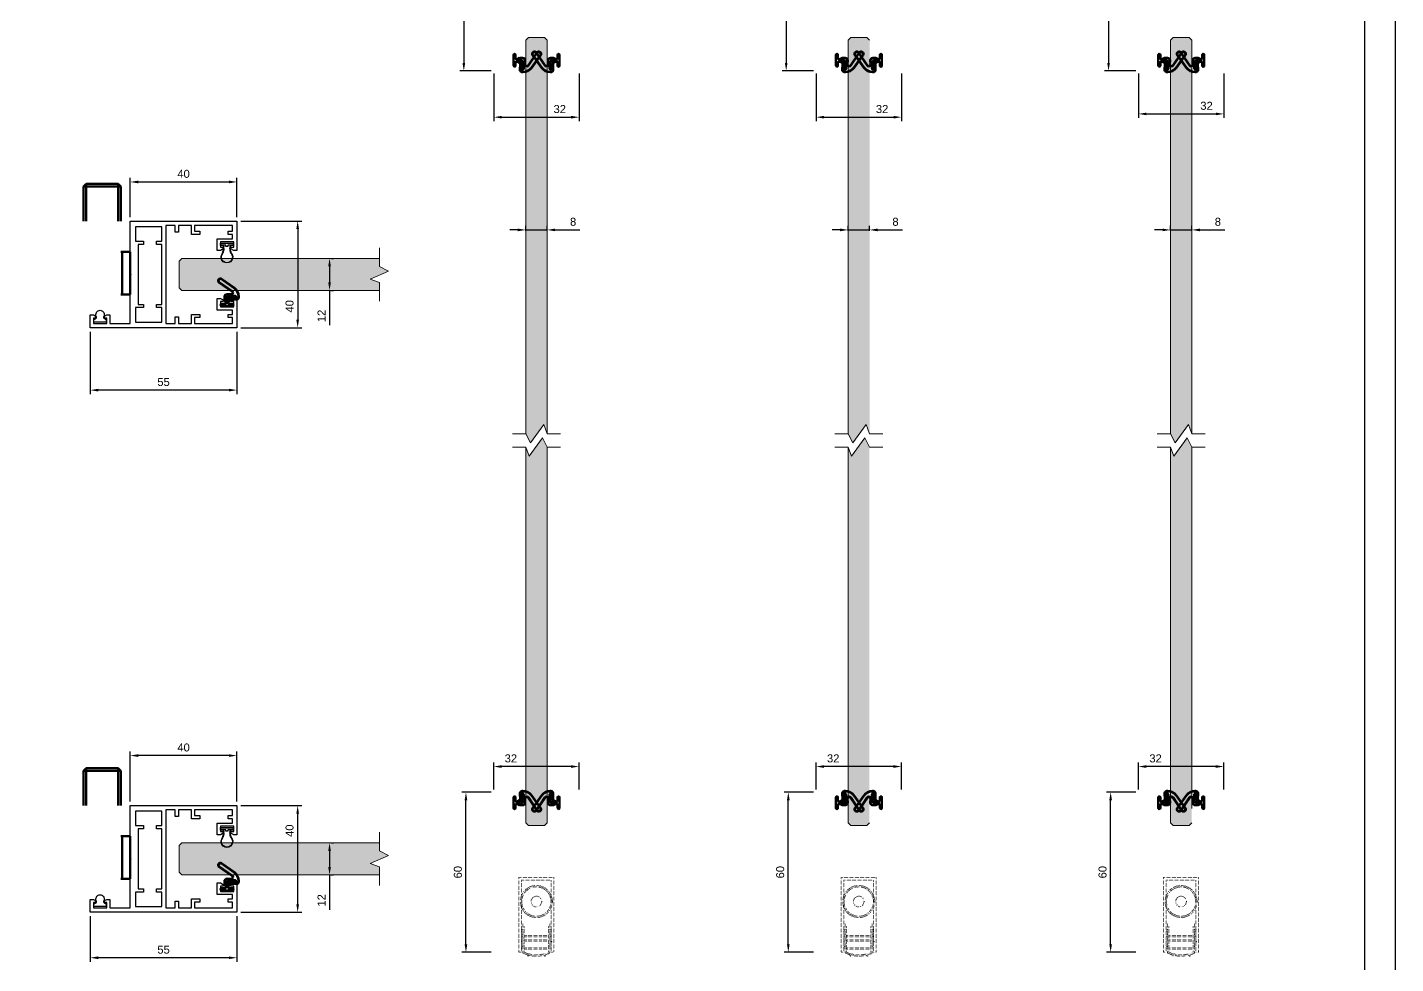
# Model space of a CAD drawing. Header units: millimetres. Extents: x 3290 to 5881, y 194 to 1035.
# Drawn here: x 5368 to 5881, y 400 to 751 of the extents above; entities that cross this region are included whole.
import ezdxf

# ---------------------------------------------------------------- set-up
doc = ezdxf.new("R2010")
doc.units = ezdxf.units.MM
doc.linetypes.add('ACAD_ISO07W100', pattern=[3, 0, -3])
for name, color, linetype in [('48800_-_L2315', 7, 'Continuous'), ('48800_-_L3000', 7, 'Continuous'), ('Blocchi', 7, 'Continuous'), ('COMP', 41, 'Continuous'), ('FEMMINA_MIR', 7, 'Continuous'), ('MASCHIO_MIR', 7, 'Continuous'), ('PARTENZA_VERTICA', 7, 'Continuous'), ('quote', 3, 'Continuous')]:
    doc.layers.add(name, color=color, linetype=linetype)
doc.layers.add('GLASS & JOINTS', color=250, linetype='Continuous', lineweight=13)
doc.layers.add('M GASKET', color=140, linetype='Continuous', lineweight=5)
doc.layers.add('GLASS HATCH', color=7, linetype='Continuous', true_color=0xb8ffed, transparency=0.5)
doc.styles.get("Standard").update_dxf_attribs({"font": 'arial.ttf'})
doc.dimstyles.new('ISO-25$0', dxfattribs={"dimtxt": 3, "dimasz": 3, "dimexe": 1.5, "dimexo": 1.5, "dimgap": 1.5, "dimtad": 1, "dimtxsty": 'Standard', "dimcen": 2.5, "dimadec": 0, "dimazin": 0, "dimtfac": 1, "dimtmove": 0, "dimatfit": 3, "dimfxl": 1, "dimarcsym": 0})

# ---------------------------------------------------------------- blocks, each defined once
blk = doc.blocks.new('cassaporta Glass')
at = {"color": 4}
for p, q in [((20, 15), (15.2, 15)), ((15.2, 15), (15.2, 13.8)), ((15.2, 13.8), (15.77, 12.75)), ((15.77, 12.75), (16.4, 12.75)), ((16.4, 12.75), (16.4, 13.8)), ((16.4, 13.8), (18.4, 13.8)), ((18.4, 13.8), (18.4, 8.8)), ((20, -40), (20, 15)), ((15.77, 9.85), (15.2, 8.8)), ((15.2, 8.8), (15.2, 7.6)), ((15.2, 7.6), (18.4, 7.6)), ((16.4, 9.85), (15.77, 9.85)), ((16.4, 8.8), (16.4, 9.85)), ((18.4, 8.8), (16.4, 8.8)), ((18.4, 7.6), (18.4, 0)), ((-0.4, 0), (-20, 0)), ((-20, 0), (-20, -40)), ((-17.9, -11.8), (-17.9, -2)), ((-17.9, -2), (-12.45, -2)), ((-12.45, -2), (-12.45, -5)), ((-12.45, -5), (-11.25, -5)), ((-11.25, -5), (-11.25, -3)), ((-11.25, -3), (11.25, -3)), ((0, -0.4), (-0.4, 0)), ((0.4, 0), (0, -0.4)), ((18.4, 0), (0.4, 0)), ((11.25, -3), (11.25, -5)), ((11.25, -5), (12.45, -5)), ((12.45, -5), (12.45, -2)), ((12.45, -2), (17.9, -2)), ((17.9, -2), (17.9, -11.8)), ((-11.25, -9.8), (-12.45, -9.8)), ((-12.45, -9.8), (-12.45, -11.8)), ((-11.25, -11.8), (-11.25, -9.8)), ((12.45, -9.8), (11.25, -9.8)), ((11.25, -9.8), (11.25, -11.8)), ((12.45, -11.8), (12.45, -9.8)), ((-18.4, -16.9), (-18.4, -13.4)), ((-18.4, -13.4), (18.4, -13.4)), ((-12.45, -11.8), (-17.9, -11.8)), ((11.25, -11.8), (-11.25, -11.8)), ((17.9, -11.8), (12.45, -11.8)), ((18.4, -13.4), (18.4, -16.9)), ((-15.9, -16.9), (-18.4, -16.9)), ((-18.4, -22.95), (-18.4, -18.1)), ((-18.4, -18.1), (-15.9, -18.1)), ((-15.9, -18.1), (-15.9, -16.9)), ((18.4, -16.9), (15.9, -16.9)), ((15.9, -16.9), (15.9, -18.1)), ((15.9, -18.1), (18.4, -18.1)), ((18.4, -18.1), (18.4, -22.95)), ((-15, -22.95), (-18.4, -22.95)), ((-18.4, -38.4), (-18.4, -24.15)), ((-18.4, -24.15), (-16.2, -24.15)), ((-16.2, -24.15), (-16.2, -26.15)), ((-15, -26.15), (-15, -22.95)), ((18.4, -22.95), (15, -22.95)), ((15, -22.95), (15, -26.15)), ((16.2, -26.15), (16.2, -24.15)), ((16.2, -24.15), (18.4, -24.15)), ((18.4, -24.15), (18.4, -38.4)), ((-16.2, -26.15), (-15, -26.15)), ((15, -26.15), (16.2, -26.15)), ((-9, -32.6), (-13.4, -32.6)), ((-13.4, -32.6), (-13.4, -38.4)), ((-12.2, -38.8), (-12.2, -33.8)), ((-12.2, -33.8), (-10.2, -33.8)), ((-10.2, -33.8), (-10.2, -34.85)), ((-10.2, -34.85), (-9.58, -34.85)), ((-9.58, -34.85), (-9, -33.8)), ((-9, -33.8), (-9, -32.6)), ((13.4, -32.6), (9, -32.6)), ((9, -32.6), (9, -33.8)), ((9, -33.8), (9.57, -34.85)), ((9.57, -34.85), (10.2, -34.85)), ((10.2, -34.85), (10.2, -33.8)), ((10.2, -33.8), (12.2, -33.8)), ((12.2, -33.8), (12.2, -38.8)), ((13.4, -38.4), (13.4, -32.6)), ((-20, -40), (-9, -40)), ((-16.2, -38.4), (-18.4, -38.4)), ((-15, -36.7), (-16.2, -36.7)), ((-16.2, -36.7), (-16.2, -38.4)), ((-15, -38.4), (-15, -36.7)), ((-13.4, -38.4), (-15, -38.4)), ((-10.2, -38.8), (-12.2, -38.8)), ((-9.58, -37.75), (-10.2, -37.75)), ((-10.2, -37.75), (-10.2, -38.8)), ((-9, -38.8), (-9.58, -37.75)), ((-9, -40), (-9, -38.8)), ((9.57, -37.75), (9, -38.8)), ((9, -38.8), (9, -40)), ((9, -40), (20, -40)), ((10.2, -37.75), (9.57, -37.75)), ((10.2, -38.8), (10.2, -37.75)), ((12.2, -38.8), (10.2, -38.8)), ((15, -38.4), (13.4, -38.4)), ((16.2, -36.7), (15, -36.7)), ((15, -36.7), (15, -38.4)), ((16.2, -38.4), (16.2, -36.7)), ((18.4, -38.4), (16.2, -38.4))]:
    blk.add_line(p, q, dxfattribs=at)
blk = doc.blocks.new('cerniera bilico')
at = {"layer": 'FEMMINA_MIR', "color": 7, "linetype": 'Continuous', "lineweight": 50}
for p, q in [((-16.5, 33.5), (-17.5, 32.5)), ((-17.5, 32.5), (-17.5, 19.5)), ((-16.5, 32.5), (-17.5, 32.5)), ((-4.5, 33.5), (-16.5, 33.5)), ((-16.5, 33.5), (-16.5, 32.5)), ((-16.5, 32.5), (-4.5, 32.5)), ((-16.5, 19.5), (-16.5, 32.5)), ((-3.5, 32.5), (-4.5, 33.5)), ((-4.5, 32.5), (-4.5, 33.5)), ((-4.5, 32.5), (-4.5, 19.5)), ((-3.5, 32.5), (-4.5, 32.5)), ((-3.5, 19.5), (-3.5, 32.5))]:
    blk.add_line(p, q, dxfattribs=at)
at = {"layer": 'MASCHIO_MIR', "color": 7, "linetype": 'Continuous', "lineweight": 50}
for p, q in [((-3, 8), (-3.5, 8)), ((-3, -8), (-3, 8)), ((0, 8), (-3, 8)), ((0, 8), (0, -8)), ((-3.5, -8), (-3, -8)), ((0, -8), (-3, -8))]:
    blk.add_line(p, q, dxfattribs=at)
blk = doc.blocks.new('Cartiglio A3')
at = {"color": 6}
for points in [[(0, 726.876), (0, 0), (1034.376, 0), (1034.376, 726.876)], [(10, 716.876), (10, 10), (1024.376, 10), (1024.376, 716.876)]]:
    blk.add_lwpolyline(points, close=True, dxfattribs=at)
blk = doc.blocks.new('*D109')
at = {"layer": 'Defpoints', "color": 0, "transparency": 16777216}
for p in [(5446.6, 693.27), (5406.6, 678.6), (5446.6, 678.6)]:
    blk.add_point(p, dxfattribs=at)
at = {"layer": 'quote', "color": 0, "lineweight": -2, "transparency": 16777216}
for p, q in [((5406.6, 680.1), (5406.6, 694.77)), ((5409.6, 693.27), (5443.6, 693.27)), ((5446.6, 680.1), (5446.6, 694.77))]:
    blk.add_line(p, q, dxfattribs=at)
at = {"layer": 'quote', "color": 0, "transparency": 16777216}
for points in [[(5409.6, 693.77), (5409.6, 692.77), (5406.6, 693.27)], [(5443.6, 693.77), (5443.6, 692.77), (5446.6, 693.27)]]:
    blk.add_solid(points, dxfattribs=at)
at = {"layer": 'quote', "color": 0, "transparency": 16777216, "insert": (5426.6, 696.3), "char_height": 3, "attachment_point": 5}
blk.add_mtext('40', dxfattribs=at)
blk = doc.blocks.new('*D110')
at = {"layer": 'Defpoints', "color": 0, "transparency": 16777216}
for p in [(5391.6, 638.6), (5446.6, 638.6), (5391.6, 615.21)]:
    blk.add_point(p, dxfattribs=at)
at = {"layer": 'quote', "color": 0, "lineweight": -2, "transparency": 16777216}
for p, q in [((5391.6, 637.1), (5391.6, 613.71)), ((5446.6, 637.1), (5446.6, 613.71)), ((5443.6, 615.21), (5394.6, 615.21))]:
    blk.add_line(p, q, dxfattribs=at)
at = {"layer": 'quote', "color": 0, "transparency": 16777216}
for points in [[(5394.6, 615.71), (5394.6, 614.71), (5391.6, 615.21)], [(5443.6, 615.71), (5443.6, 614.71), (5446.6, 615.21)]]:
    blk.add_solid(points, dxfattribs=at)
at = {"layer": 'quote', "color": 0, "transparency": 16777216, "insert": (5419.1, 618.24), "char_height": 3, "attachment_point": 5}
blk.add_mtext('55', dxfattribs=at)
blk = doc.blocks.new('*D111')
at = {"layer": 'Defpoints', "color": 0, "transparency": 16777216}
for p in [(5446.6, 678.6), (5446.6, 638.6), (5469.36, 638.6)]:
    blk.add_point(p, dxfattribs=at)
at = {"layer": 'quote', "color": 0, "lineweight": -2, "transparency": 16777216}
for p, q in [((5448.1, 678.6), (5470.86, 678.6)), ((5469.36, 675.6), (5469.36, 641.6)), ((5448.1, 638.6), (5470.86, 638.6))]:
    blk.add_line(p, q, dxfattribs=at)
at = {"layer": 'quote', "color": 0, "transparency": 16777216}
for points in [[(5468.86, 675.6), (5469.86, 675.6), (5469.36, 678.6)], [(5468.86, 641.6), (5469.86, 641.6), (5469.36, 638.6)]]:
    blk.add_solid(points, dxfattribs=at)
at = {"layer": 'quote', "color": 0, "transparency": 16777216, "insert": (5466.33, 646.65), "char_height": 3, "attachment_point": 5, "rotation": 90}
blk.add_mtext('40', dxfattribs=at)
blk = doc.blocks.new('*D115')
at = {"layer": 'Defpoints', "color": 0, "transparency": 16777216}
for p in [(5446.6, 459.44), (5469.36, 459.44), (5446.6, 419.44)]:
    blk.add_point(p, dxfattribs=at)
at = {"layer": 'quote', "color": 0, "lineweight": -2, "transparency": 16777216}
for p, q in [((5448.1, 459.44), (5470.86, 459.44)), ((5469.36, 422.44), (5469.36, 456.44)), ((5448.1, 419.44), (5470.86, 419.44))]:
    blk.add_line(p, q, dxfattribs=at)
at = {"layer": 'quote', "color": 0, "transparency": 16777216}
for points in [[(5468.86, 456.44), (5469.86, 456.44), (5469.36, 459.44)], [(5468.86, 422.44), (5469.86, 422.44), (5469.36, 419.44)]]:
    blk.add_solid(points, dxfattribs=at)
at = {"layer": 'quote', "color": 0, "transparency": 16777216, "insert": (5466.33, 450.01), "char_height": 3, "attachment_point": 5, "rotation": 90}
blk.add_mtext('40', dxfattribs=at)
blk = doc.blocks.new('*D116')
at = {"layer": 'Defpoints', "color": 0, "transparency": 16777216}
for p in [(5406.6, 478.17), (5406.6, 459.44), (5446.6, 459.44)]:
    blk.add_point(p, dxfattribs=at)
at = {"layer": 'quote', "color": 0, "lineweight": -2, "transparency": 16777216}
for p, q in [((5406.6, 460.94), (5406.6, 479.67)), ((5443.6, 478.17), (5409.6, 478.17)), ((5446.6, 460.94), (5446.6, 479.67))]:
    blk.add_line(p, q, dxfattribs=at)
at = {"layer": 'quote', "color": 0, "transparency": 16777216}
for points in [[(5409.6, 478.67), (5409.6, 477.67), (5406.6, 478.17)], [(5443.6, 478.67), (5443.6, 477.67), (5446.6, 478.17)]]:
    blk.add_solid(points, dxfattribs=at)
at = {"layer": 'quote', "color": 0, "transparency": 16777216, "insert": (5426.6, 481.2), "char_height": 3, "attachment_point": 5}
blk.add_mtext('40', dxfattribs=at)
blk = doc.blocks.new('*D117')
at = {"layer": 'Defpoints', "color": 0, "transparency": 16777216}
for p in [(5391.6, 419.44), (5446.6, 419.44), (5391.6, 402.36)]:
    blk.add_point(p, dxfattribs=at)
at = {"layer": 'quote', "color": 0, "lineweight": -2, "transparency": 16777216}
for p, q in [((5391.6, 417.94), (5391.6, 400.86)), ((5446.6, 417.94), (5446.6, 400.86)), ((5443.6, 402.36), (5394.6, 402.36))]:
    blk.add_line(p, q, dxfattribs=at)
at = {"layer": 'quote', "color": 0, "transparency": 16777216}
for points in [[(5394.6, 402.86), (5394.6, 401.86), (5391.6, 402.36)], [(5443.6, 402.86), (5443.6, 401.86), (5446.6, 402.36)]]:
    blk.add_solid(points, dxfattribs=at)
at = {"layer": 'quote', "color": 0, "transparency": 16777216, "insert": (5419.1, 405.38), "char_height": 3, "attachment_point": 5}
blk.add_mtext('55', dxfattribs=at)
blk = doc.blocks.new('*D118')
at = {"layer": 'Defpoints', "color": 0, "transparency": 16777216}
for p in [(5543.32, 794.89), (5531.63, 734.89), (5543.35, 734.89)]:
    blk.add_point(p, dxfattribs=at)
at = {"layer": 'quote', "color": 0, "lineweight": -2, "transparency": 16777216}
for p, q in [((5541.82, 794.89), (5530.13, 794.89)), ((5531.63, 791.89), (5531.63, 737.89)), ((5541.85, 734.89), (5530.13, 734.89))]:
    blk.add_line(p, q, dxfattribs=at)
at = {"layer": 'quote', "color": 0, "transparency": 16777216}
for points in [[(5531.13, 791.89), (5532.13, 791.89), (5531.63, 794.89)], [(5531.13, 737.89), (5532.13, 737.89), (5531.63, 734.89)]]:
    blk.add_solid(points, dxfattribs=at)
at = {"layer": 'quote', "color": 0, "transparency": 16777216, "insert": (5528.6, 764.89), "char_height": 3, "attachment_point": 5, "rotation": 90}
blk.add_mtext('60', dxfattribs=at)
blk = doc.blocks.new('*D119')
at = {"layer": 'Defpoints', "color": 0, "transparency": 16777216}
for p in [(5532.42, 464.44), (5543.32, 464.44), (5543.32, 404.44)]:
    blk.add_point(p, dxfattribs=at)
at = {"layer": 'quote', "color": 0, "lineweight": -2, "transparency": 16777216}
for p, q in [((5541.82, 464.44), (5530.92, 464.44)), ((5532.42, 407.44), (5532.42, 461.44)), ((5541.82, 404.44), (5530.92, 404.44))]:
    blk.add_line(p, q, dxfattribs=at)
at = {"layer": 'quote', "color": 0, "transparency": 16777216}
for points in [[(5531.92, 461.44), (5532.92, 461.44), (5532.42, 464.44)], [(5531.92, 407.44), (5532.92, 407.44), (5532.42, 404.44)]]:
    blk.add_solid(points, dxfattribs=at)
at = {"layer": 'quote', "color": 0, "transparency": 16777216, "insert": (5529.39, 434.44), "char_height": 3, "attachment_point": 5, "rotation": 90}
blk.add_mtext('60', dxfattribs=at)
blk = doc.blocks.new('*D120')
at = {"layer": 'Defpoints', "color": 0, "transparency": 16777216}
for p in [(5542.82, 474.06), (5542.82, 463.94), (5574.82, 463.94)]:
    blk.add_point(p, dxfattribs=at)
at = {"layer": 'quote', "color": 0, "lineweight": -2, "transparency": 16777216}
for p, q in [((5542.82, 465.44), (5542.82, 475.56)), ((5571.82, 474.06), (5545.82, 474.06)), ((5574.82, 465.44), (5574.82, 475.56))]:
    blk.add_line(p, q, dxfattribs=at)
at = {"layer": 'quote', "color": 0, "transparency": 16777216}
for points in [[(5545.82, 474.56), (5545.82, 473.56), (5542.82, 474.06)], [(5571.82, 474.56), (5571.82, 473.56), (5574.82, 474.06)]]:
    blk.add_solid(points, dxfattribs=at)
at = {"layer": 'quote', "color": 0, "transparency": 16777216, "insert": (5549.25, 477.1), "char_height": 3, "attachment_point": 5}
blk.add_mtext('32', dxfattribs=at)
blk = doc.blocks.new('*D121')
at = {"layer": 'Defpoints', "color": 0, "transparency": 16777216}
for p in [(5664.12, 794.89), (5652.43, 734.89), (5664.15, 734.89)]:
    blk.add_point(p, dxfattribs=at)
at = {"layer": 'quote', "color": 0, "lineweight": -2, "transparency": 16777216}
for p, q in [((5662.62, 794.89), (5650.93, 794.89)), ((5652.43, 791.89), (5652.43, 737.89)), ((5662.65, 734.89), (5650.93, 734.89))]:
    blk.add_line(p, q, dxfattribs=at)
at = {"layer": 'quote', "color": 0, "transparency": 16777216}
for points in [[(5651.93, 791.89), (5652.93, 791.89), (5652.43, 794.89)], [(5651.93, 737.89), (5652.93, 737.89), (5652.43, 734.89)]]:
    blk.add_solid(points, dxfattribs=at)
at = {"layer": 'quote', "color": 0, "transparency": 16777216, "insert": (5649.4, 764.89), "char_height": 3, "attachment_point": 5, "rotation": 90}
blk.add_mtext('60', dxfattribs=at)
blk = doc.blocks.new('*D122')
at = {"layer": 'Defpoints', "color": 0, "transparency": 16777216}
for p in [(5653.22, 464.44), (5664.12, 464.44), (5664.12, 404.44)]:
    blk.add_point(p, dxfattribs=at)
at = {"layer": 'quote', "color": 0, "lineweight": -2, "transparency": 16777216}
for p, q in [((5662.62, 464.44), (5651.72, 464.44)), ((5653.22, 407.44), (5653.22, 461.44)), ((5662.62, 404.44), (5651.72, 404.44))]:
    blk.add_line(p, q, dxfattribs=at)
at = {"layer": 'quote', "color": 0, "transparency": 16777216}
for points in [[(5652.72, 461.44), (5653.72, 461.44), (5653.22, 464.44)], [(5652.72, 407.44), (5653.72, 407.44), (5653.22, 404.44)]]:
    blk.add_solid(points, dxfattribs=at)
at = {"layer": 'quote', "color": 0, "transparency": 16777216, "insert": (5650.19, 434.44), "char_height": 3, "attachment_point": 5, "rotation": 90}
blk.add_mtext('60', dxfattribs=at)
blk = doc.blocks.new('*D123')
at = {"layer": 'Defpoints', "color": 0, "transparency": 16777216}
for p in [(5663.62, 474.06), (5663.62, 463.94), (5695.62, 463.94)]:
    blk.add_point(p, dxfattribs=at)
at = {"layer": 'quote', "color": 0, "lineweight": -2, "transparency": 16777216}
for p, q in [((5663.62, 465.44), (5663.62, 475.56)), ((5692.62, 474.06), (5666.62, 474.06)), ((5695.62, 465.44), (5695.62, 475.56))]:
    blk.add_line(p, q, dxfattribs=at)
at = {"layer": 'quote', "color": 0, "transparency": 16777216}
for points in [[(5666.62, 474.56), (5666.62, 473.56), (5663.62, 474.06)], [(5692.62, 474.56), (5692.62, 473.56), (5695.62, 474.06)]]:
    blk.add_solid(points, dxfattribs=at)
at = {"layer": 'quote', "color": 0, "transparency": 16777216, "insert": (5670.05, 477.1), "char_height": 3, "attachment_point": 5}
blk.add_mtext('32', dxfattribs=at)
blk = doc.blocks.new('*D124')
at = {"layer": 'Defpoints', "color": 0, "transparency": 16777216}
for p in [(5784.92, 794.89), (5773.23, 734.89), (5784.95, 734.89)]:
    blk.add_point(p, dxfattribs=at)
at = {"layer": 'quote', "color": 0, "lineweight": -2, "transparency": 16777216}
for p, q in [((5783.42, 794.89), (5771.73, 794.89)), ((5773.23, 791.89), (5773.23, 737.89)), ((5783.45, 734.89), (5771.73, 734.89))]:
    blk.add_line(p, q, dxfattribs=at)
at = {"layer": 'quote', "color": 0, "transparency": 16777216}
for points in [[(5772.73, 791.89), (5773.73, 791.89), (5773.23, 794.89)], [(5772.73, 737.89), (5773.73, 737.89), (5773.23, 734.89)]]:
    blk.add_solid(points, dxfattribs=at)
at = {"layer": 'quote', "color": 0, "transparency": 16777216, "insert": (5770.2, 764.89), "char_height": 3, "attachment_point": 5, "rotation": 90}
blk.add_mtext('60', dxfattribs=at)
blk = doc.blocks.new('*D125')
at = {"layer": 'Defpoints', "color": 0, "transparency": 16777216}
for p in [(5784.45, 735.39), (5816.45, 735.39), (5816.45, 718.79)]:
    blk.add_point(p, dxfattribs=at)
at = {"layer": 'quote', "color": 0, "lineweight": -2, "transparency": 16777216}
for p, q in [((5784.45, 733.89), (5784.45, 717.29)), ((5816.45, 733.89), (5816.45, 717.29)), ((5787.45, 718.79), (5813.45, 718.79))]:
    blk.add_line(p, q, dxfattribs=at)
at = {"layer": 'quote', "color": 0, "transparency": 16777216}
for points in [[(5787.45, 719.29), (5787.45, 718.29), (5784.45, 718.79)], [(5813.45, 719.29), (5813.45, 718.29), (5816.45, 718.79)]]:
    blk.add_solid(points, dxfattribs=at)
at = {"layer": 'quote', "color": 0, "transparency": 16777216, "insert": (5809.96, 721.82), "char_height": 3, "attachment_point": 5}
blk.add_mtext('32', dxfattribs=at)
blk = doc.blocks.new('*D126')
at = {"layer": 'Defpoints', "color": 0, "transparency": 16777216}
for p in [(5774.02, 464.44), (5784.92, 464.44), (5784.92, 404.44)]:
    blk.add_point(p, dxfattribs=at)
at = {"layer": 'quote', "color": 0, "lineweight": -2, "transparency": 16777216}
for p, q in [((5783.42, 464.44), (5772.52, 464.44)), ((5774.02, 407.44), (5774.02, 461.44)), ((5783.42, 404.44), (5772.52, 404.44))]:
    blk.add_line(p, q, dxfattribs=at)
at = {"layer": 'quote', "color": 0, "transparency": 16777216}
for points in [[(5773.52, 461.44), (5774.52, 461.44), (5774.02, 464.44)], [(5773.52, 407.44), (5774.52, 407.44), (5774.02, 404.44)]]:
    blk.add_solid(points, dxfattribs=at)
at = {"layer": 'quote', "color": 0, "transparency": 16777216, "insert": (5770.99, 434.44), "char_height": 3, "attachment_point": 5, "rotation": 90}
blk.add_mtext('60', dxfattribs=at)
blk = doc.blocks.new('*D127')
at = {"layer": 'Defpoints', "color": 0, "transparency": 16777216}
for p in [(5784.42, 474.06), (5784.42, 463.94), (5816.42, 463.94)]:
    blk.add_point(p, dxfattribs=at)
at = {"layer": 'quote', "color": 0, "lineweight": -2, "transparency": 16777216}
for p, q in [((5784.42, 465.44), (5784.42, 475.56)), ((5813.42, 474.06), (5787.42, 474.06)), ((5816.42, 465.44), (5816.42, 475.56))]:
    blk.add_line(p, q, dxfattribs=at)
at = {"layer": 'quote', "color": 0, "transparency": 16777216}
for points in [[(5787.42, 474.56), (5787.42, 473.56), (5784.42, 474.06)], [(5813.42, 474.56), (5813.42, 473.56), (5816.42, 474.06)]]:
    blk.add_solid(points, dxfattribs=at)
at = {"layer": 'quote', "color": 0, "transparency": 16777216, "insert": (5790.85, 477.1), "char_height": 3, "attachment_point": 5}
blk.add_mtext('32', dxfattribs=at)
blk = doc.blocks.new('*D94')
at = {"layer": 'Defpoints', "color": 0, "transparency": 16777216}
for p in [(5542.85, 735.39), (5574.85, 735.39), (5574.85, 717.55)]:
    blk.add_point(p, dxfattribs=at)
at = {"layer": 'quote', "color": 0, "lineweight": -2, "transparency": 16777216}
for p, q in [((5542.85, 733.89), (5542.85, 716.05)), ((5574.85, 733.89), (5574.85, 716.05)), ((5545.85, 717.55), (5571.85, 717.55))]:
    blk.add_line(p, q, dxfattribs=at)
at = {"layer": 'quote', "color": 0, "transparency": 16777216}
for points in [[(5545.85, 718.05), (5545.85, 717.05), (5542.85, 717.55)], [(5571.85, 718.05), (5571.85, 717.05), (5574.85, 717.55)]]:
    blk.add_solid(points, dxfattribs=at)
at = {"layer": 'quote', "color": 0, "transparency": 16777216, "insert": (5567.57, 720.59), "char_height": 3, "attachment_point": 5}
blk.add_mtext('32', dxfattribs=at)
blk = doc.blocks.new('*D95')
at = {"layer": 'Defpoints', "color": 0, "transparency": 16777216}
for p in [(5663.65, 735.39), (5695.65, 735.39), (5695.65, 717.55)]:
    blk.add_point(p, dxfattribs=at)
at = {"layer": 'quote', "color": 0, "lineweight": -2, "transparency": 16777216}
for p, q in [((5663.65, 733.89), (5663.65, 716.05)), ((5695.65, 733.89), (5695.65, 716.05)), ((5666.65, 717.55), (5692.65, 717.55))]:
    blk.add_line(p, q, dxfattribs=at)
at = {"layer": 'quote', "color": 0, "transparency": 16777216}
for points in [[(5666.65, 718.05), (5666.65, 717.05), (5663.65, 717.55)], [(5692.65, 718.05), (5692.65, 717.05), (5695.65, 717.55)]]:
    blk.add_solid(points, dxfattribs=at)
at = {"layer": 'quote', "color": 0, "transparency": 16777216, "insert": (5688.37, 720.59), "char_height": 3, "attachment_point": 5}
blk.add_mtext('32', dxfattribs=at)
blk = doc.blocks.new('*D96')
at = {"layer": 'Defpoints', "color": 0, "transparency": 16777216}
for p in [(5554.85, 673.38), (5562.85, 675.29), (5562.85, 673.38)]:
    blk.add_point(p, dxfattribs=at)
at = {"layer": 'quote', "color": 0, "lineweight": -2, "transparency": 16777216}
for p, q in [((5551.85, 675.29), (5548.85, 675.29)), ((5554.85, 674.88), (5554.85, 676.79)), ((5554.85, 675.29), (5562.85, 675.29)), ((5562.85, 674.88), (5562.85, 676.79)), ((5565.85, 675.29), (5575.16, 675.29))]:
    blk.add_line(p, q, dxfattribs=at)
at = {"layer": 'quote', "color": 0, "transparency": 16777216}
for points in [[(5551.85, 675.79), (5551.85, 674.79), (5554.85, 675.29)], [(5565.85, 675.79), (5565.85, 674.79), (5562.85, 675.29)]]:
    blk.add_solid(points, dxfattribs=at)
at = {"layer": 'quote', "color": 0, "transparency": 16777216, "insert": (5572.01, 678.32), "char_height": 3, "attachment_point": 5}
blk.add_mtext(' 8', dxfattribs=at)
blk = doc.blocks.new('*D97')
at = {"layer": 'Defpoints', "color": 0, "transparency": 16777216}
for p in [(5675.65, 673.38), (5683.65, 675.29), (5683.65, 673.38)]:
    blk.add_point(p, dxfattribs=at)
at = {"layer": 'quote', "color": 0, "lineweight": -2, "transparency": 16777216}
for p, q in [((5672.65, 675.29), (5669.65, 675.29)), ((5675.65, 674.88), (5675.65, 676.79)), ((5675.65, 675.29), (5683.65, 675.29)), ((5683.65, 674.88), (5683.65, 676.79)), ((5686.65, 675.29), (5695.96, 675.29))]:
    blk.add_line(p, q, dxfattribs=at)
at = {"layer": 'quote', "color": 0, "transparency": 16777216}
for points in [[(5672.65, 675.79), (5672.65, 674.79), (5675.65, 675.29)], [(5686.65, 675.79), (5686.65, 674.79), (5683.65, 675.29)]]:
    blk.add_solid(points, dxfattribs=at)
at = {"layer": 'quote', "color": 0, "transparency": 16777216, "insert": (5692.81, 678.32), "char_height": 3, "attachment_point": 5}
blk.add_mtext(' 8', dxfattribs=at)
blk = doc.blocks.new('*D82')
at = {"layer": 'Defpoints', "color": 0, "transparency": 16777216}
for p in [(5796.45, 673.38), (5804.45, 675.29), (5804.45, 673.38)]:
    blk.add_point(p, dxfattribs=at)
at = {"layer": 'quote', "color": 0, "lineweight": -2, "transparency": 16777216}
for p, q in [((5793.45, 675.29), (5790.45, 675.29)), ((5796.45, 674.88), (5796.45, 676.79)), ((5796.45, 675.29), (5804.45, 675.29)), ((5804.45, 674.88), (5804.45, 676.79)), ((5807.45, 675.29), (5816.76, 675.29))]:
    blk.add_line(p, q, dxfattribs=at)
at = {"layer": 'quote', "color": 0, "transparency": 16777216}
for points in [[(5793.45, 675.79), (5793.45, 674.79), (5796.45, 675.29)], [(5807.45, 675.79), (5807.45, 674.79), (5804.45, 675.29)]]:
    blk.add_solid(points, dxfattribs=at)
at = {"layer": 'quote', "color": 0, "transparency": 16777216, "insert": (5813.61, 678.32), "char_height": 3, "attachment_point": 5}
blk.add_mtext(' 8', dxfattribs=at)
blk = doc.blocks.new('new_drop_bottom_gasket')
at = {"layer": 'M GASKET', "linetype": 'ACAD_ISO07W100', "ltscale": 0.1}
for p, q in [((-6.57, 0), (6.57, 0)), ((-6.57, 0), (-6.57, -28)), ((6.57, 0), (6.57, -28)), ((-5.57, -1), (-5.57, -28)), ((-5.57, -1), (5.57, -1)), ((5.57, -1), (5.57, -28)), ((-5.07, -19.58), (-5.47, -19.58)), ((-5.07, -20.08), (-5.47, -20.08)), ((-5.07, -17.34), (-5.07, -19.58)), ((-5.07, -20.08), (-5.07, -21.56)), ((-4.57, -18.26), (-4.57, -28)), ((4.57, -18.26), (4.57, -28)), ((5.07, -17.34), (5.07, -19.58)), ((5.07, -19.58), (5.47, -19.58)), ((5.07, -20.08), (5.07, -21.56)), ((5.07, -20.08), (5.47, -20.08)), ((-5.07, -21.56), (-5.47, -21.56)), ((-5.07, -22.06), (-5.47, -22.06)), ((-5.07, -23.67), (-5.47, -23.67)), ((-5.07, -24.17), (-5.47, -24.17)), ((-5.07, -22.06), (-5.07, -23.67)), ((-5.07, -24.17), (-5.07, -25.88)), ((-4.57, -21.69), (4.57, -21.69)), ((-4.57, -22.19), (4.57, -22.19)), ((-4.57, -23.36), (4.57, -23.36)), ((-4.57, -23.86), (4.57, -23.86)), ((5.07, -21.56), (5.47, -21.56)), ((5.07, -22.06), (5.07, -23.67)), ((5.07, -22.06), (5.47, -22.06)), ((5.07, -23.67), (5.47, -23.67)), ((5.07, -24.17), (5.07, -25.88)), ((5.07, -24.17), (5.47, -24.17)), ((-6.57, -28), (-5.57, -28)), ((-5.07, -25.88), (-5.47, -25.88)), ((-5.07, -26.38), (-5.47, -26.38)), ((-5.07, -26.38), (-5.07, -28.33)), ((-4.57, -26.34), (4.57, -26.34)), ((-4.57, -26.84), (4.57, -26.84)), ((-3.39, -28.95), (-3.5, -29.34)), ((-2.91, -29.08), (-3.01, -29.47)), ((2.91, -29.08), (3.01, -29.47)), ((3.39, -28.95), (3.5, -29.34)), ((5.07, -25.88), (5.47, -25.88)), ((5.07, -26.38), (5.07, -28.33)), ((5.07, -26.38), (5.47, -26.38)), ((5.57, -28), (6.57, -28))]:
    blk.add_line(p, q, dxfattribs=at)
for radius in [6, 5.5, 2]:
    blk.add_circle((0, -9), radius, dxfattribs=at)
for centre, radius, start, end in [((-5.21, -19.83), 0.363, 136.3972, 223.6028), ((5.21, -19.83), 0.363, 316.3972, 43.6028), ((-5.21, -21.81), 0.363, 136.3972, 223.6028), ((-5.21, -23.92), 0.363, 136.3972, 223.6028), ((5.21, -21.81), 0.363, 316.3972, 43.6028), ((5.21, -23.92), 0.363, 316.3972, 43.6028), ((-5.21, -26.13), 0.363, 136.3972, 223.6028), ((0.43, -16), 13.5, 245.9579, 253.5929), ((0, -18.03), 10.97, 245.3405, 294.6595), ((-3.18, -29.15), 0.363, 210.7119, 297.9175), ((0, -19.18), 10.32, 253.6524, 286.3476), ((3.18, -29.15), 0.363, 242.0825, 329.2881), ((-0.43, -16), 13.5, 286.4071, 294.0421), ((5.21, -26.13), 0.363, 316.3972, 43.6028)]:
    blk.add_arc(centre, radius, start, end, dxfattribs=at)
blk.add_point((5.73, -24.05), dxfattribs=at)
blk = doc.blocks.new('guarnizione 48400')
at = {"color": 2}
for p, q in [((5302.44, -554.77), (5302.44, -556.02)), ((5305.16, -556.02), (5305.16, -554.75))]:
    blk.add_line(p, q, dxfattribs=at)
blk.add_lwpolyline([(5305.49, -554.51), (5305.8, -554.51), (5305.8, -553.53), (5301.8, -553.53), (5301.8, -554.52), (5302.11, -554.51)], dxfattribs=at)
for centre, radius, start, end in [((5302.14, -554.88), 0.37, 65.5809, 94.4794), ((5302.19, -554.77), 0.251, 33.6115, 65.4003), ((5302.19, -554.77), 0.252, 1.8959, 33.6147), ((5303.81, -555.96), 1.37, 182.303, 207.3067), ((5303.8, -555.96), 1.36, 207.3044, 232.3475), ((5303.8, -555.97), 1.36, 232.3485, 257.4384), ((5303.8, -555.97), 1.36, 257.442, 282.5525), ((5303.8, -555.97), 1.36, 282.5561, 307.646), ((5303.8, -555.96), 1.36, 307.647, 332.6901), ((5303.8, -555.96), 1.37, 332.6878, 357.6914), ((5305.4, -554.77), 0.241, 133.6026, 176.7744), ((5305.45, -554.85), 0.337, 107.177, 130.2941), ((5305.45, -554.85), 0.337, 84.0338, 107.1744)]:
    blk.add_arc(centre, radius, start, end, dxfattribs=at)
blk = doc.blocks.new('48800')
at = {"layer": '48800_-_L3000', "linetype": 'Continuous', "lineweight": 5}
h = blk.add_hatch(dxfattribs=at)
h.set_pattern_fill('LINE', color=3, scale=2, angle=45, style=0)
h.set_pattern_definition([(45, (-6239.775, -3270.2284), (-4.490128, 4.490128), [])])
edge = h.paths.add_edge_path()
edge.add_arc((9.4, 2.41), 0.897, 334.1295, 494.3643)
edge.add_line((8.77, 3.05), (5.44, -1.86))
edge.add_arc((4.92, -1.52), 0.632, 270, 326.6991, ccw=False)
edge.add_arc((5, -1.51), 0.64, 180.3129, 262.8679, ccw=False)
edge.add_line((4.36, -1.52), (4.39, -0.03))
edge.add_arc((3.39, -0.03), 1, 0, 90)
edge.add_line((3.39, 0.97), (2.4, 0.97))
edge.add_arc((2.4, 0.71), 0.253, 90, 120)
edge.add_line((2.27, 0.93), (1.59, 0.54))
edge.add_arc((1.47, 0.76), 0.253, 270, 300, ccw=False)
edge.add_line((1.47, 0.51), (1.01, 0.51))
edge.add_line((1.01, 0.51), (1.01, 0.41))
edge.add_line((1.01, 0.41), (1.47, 0.41))
edge.add_arc((1.47, 0.76), 0.353, 270, 300)
edge.add_line((1.64, 0.45), (2.32, 0.85))
edge.add_arc((2.4, 0.71), 0.153, 90, 120, ccw=False)
edge.add_line((2.4, 0.87), (3.39, 0.87))
edge.add_arc((3.39, -0.03), 0.9, 0.0699, 90, ccw=False)
edge.add_line((4.29, -0.03), (4.26, -1.51))
edge.add_arc((5, -1.51), 0.74, 180.2005, 263.35)
edge.add_arc((4.92, -1.52), 0.732, 269.5118, 326.6433)
edge.add_line((5.53, -1.92), (8.85, 2.99))
edge.add_arc((9.4, 2.41), 0.797, -25.2784, 133.6585, ccw=False)
edge.add_line((10.12, 2.07), (6.71, -2.69))
edge.add_arc((3.54, -0.42), 3.9, 270, 324.4343, ccw=False)
edge.add_line((3.54, -4.32), (3.25, -4.32))
edge.add_arc((3.27, -3.48), 0.839, 196.694, 268.7318, ccw=False)
edge.add_line((2.47, -3.72), (2.5, -1.15))
edge.add_arc((2.15, -1.15), 0.353, 359.8862, 420)
edge.add_line((2.32, -0.85), (1.64, -0.45))
edge.add_arc((1.47, -0.76), 0.353, 60, 90)
edge.add_line((1.47, -0.41), (1.01, -0.41))
edge.add_line((1.01, -0.41), (1.01, -0.51))
edge.add_line((1.01, -0.51), (1.47, -0.51))
edge.add_arc((1.47, -0.76), 0.253, 60, 90, ccw=False)
edge.add_line((1.59, -0.54), (2.27, -0.93))
edge.add_arc((2.15, -1.15), 0.253, 0, 60, ccw=False)
edge.add_line((2.4, -1.15), (2.37, -3.74))
edge.add_arc((3.27, -3.48), 0.939, 195.7327, 268.8012)
edge.add_line((3.25, -4.42), (3.54, -4.42))
edge.add_arc((3.54, -0.42), 4, 270, 324.4343)
edge.add_line((6.8, -2.75), (10.2, 2.02))
at = {"layer": '48800_-_L2315', "color": 3, "linetype": 'Continuous', "lineweight": 50}
for p, q in [((2.37, 0.86), (2.37, 0.81)), ((2.37, 0.38), (2.37, 0.33)), ((3.25, 0.87), (3.25, 0.82)), ((2.37, -0.45), (2.37, -0.5)), ((2.37, -0.81), (2.37, -0.88)), ((3.25, -0.09), (3.25, -0.17)), ((3.25, -3.38), (3.25, -3.43)), ((3.25, -4.27), (3.25, -4.32))]:
    blk.add_line(p, q, dxfattribs=at)
at = {"layer": '48800_-_L3000', "color": 3, "linetype": 'Continuous', "lineweight": 50}
for p, q in [((0, 2.02), (0, -2.02)), ((0.76, 0.63), (0.76, 2.02)), ((1.47, 0.51), (1.01, 0.51)), ((1.01, 0.51), (1.01, 0.41)), ((1.01, 0.41), (1.47, 0.41)), ((1.96, 0.38), (1.01, 0.38)), ((2.27, 0.93), (1.59, 0.54)), ((1.64, 0.45), (2.32, 0.85)), ((2.35, 0.8), (1.7, 0.43)), ((1.7, 0.43), (1.96, 0.43)), ((3.39, 0.97), (2.4, 0.97)), ((2.4, 0.87), (3.39, 0.87)), ((3.39, 0.82), (2.4, 0.82)), ((8.77, 3.05), (5.44, -1.86)), ((5.53, -1.92), (8.85, 2.99)), ((8.88, 2.95), (5.57, -1.95)), ((6.67, -2.66), (10.07, 2.09)), ((10.12, 2.07), (6.71, -2.69)), ((6.8, -2.75), (10.2, 2.02)), ((0.76, -2.02), (0.76, -0.63)), ((1.01, -0.38), (2, -0.38)), ((1.47, -0.41), (1.01, -0.41)), ((1.01, -0.41), (1.01, -0.51)), ((1.01, -0.51), (1.47, -0.51)), ((1.59, -0.54), (2.27, -0.93)), ((2.32, -0.85), (1.64, -0.45)), ((2, -0.43), (1.7, -0.43)), ((1.7, -0.43), (2.35, -0.8)), ((2.4, -1.15), (2.37, -3.74)), ((2.47, -3.72), (2.5, -1.15)), ((2.55, -1.15), (2.52, -3.72)), ((2.95, -3.02), (2.95, -1.38)), ((3, -1.38), (3, -3.02)), ((3.25, -4.27), (3.54, -4.27)), ((3.54, -4.32), (3.25, -4.32)), ((3.25, -4.42), (3.54, -4.42)), ((3.76, -3.02), (3.76, -1.42)), ((3.81, -1.42), (3.81, -3.02)), ((4.21, -1.51), (4.24, -0.03)), ((4.29, -0.03), (4.26, -1.51)), ((4.36, -1.52), (4.39, -0.03))]:
    blk.add_line(p, q, dxfattribs=at)
for centre, radius, start, end in [((0.38, 2.02), 0.379, 0, 180), ((1.01, 0.63), 0.253, 180, 270), ((1.47, 0.76), 0.253, 270, 300), ((1.47, 0.76), 0.353, 270, 300), ((1.96, -1.42), 1.85, 0, 90), ((1.96, -1.42), 1.8, 0, 90), ((2.4, 0.71), 0.253, 90, 120), ((2.4, 0.71), 0.153, 90, 120), ((2.4, 0.71), 0.103, 90, 120), ((3.39, -0.03), 1, 0, 90), ((3.39, -0.03), 0.9, 0.0699, 90), ((3.39, -0.03), 0.85, 0.1094, 90), ((9.4, 2.41), 0.897, 334.1295, 134.3643), ((9.4, 2.41), 0.797, 334.7216, 133.6585), ((9.4, 2.41), 0.747, 335.0614, 133.2533), ((0.38, -2.02), 0.379, 180, 0), ((1.01, -0.63), 0.253, 90, 180), ((1.47, -0.76), 0.353, 60, 90), ((1.47, -0.76), 0.253, 60, 90), ((2, -1.38), 1, 0, 90), ((2, -1.38), 0.95, 0, 90), ((2.15, -1.15), 0.253, 0, 60), ((2.15, -1.15), 0.353, 359.8862, 60), ((2.15, -1.15), 0.403, 359.846, 60), ((3.27, -3.48), 0.939, 195.7327, 268.8012), ((3.27, -3.48), 0.839, 196.694, 268.7318), ((3.27, -3.48), 0.789, 197.2424, 268.6922), ((3.38, -3.02), 0.429, 180, 0), ((3.38, -3.02), 0.379, 180, 0), ((3.54, -0.42), 3.85, 270, 324.4343), ((3.54, -0.42), 3.9, 270, 324.4343), ((3.54, -0.42), 4, 270, 324.4343), ((5, -1.51), 0.79, 180.1525, 263.5452), ((5, -1.51), 0.74, 180.2005, 263.35), ((5, -1.51), 0.64, 180.3129, 262.8679), ((4.92, -1.52), 0.732, 269.5118, 326.6433), ((4.92, -1.52), 0.782, 269.3145, 326.6195), ((4.92, -1.52), 0.632, 270, 326.6991)]:
    blk.add_arc(centre, radius, start, end, dxfattribs=at)
at = {"layer": 'PARTENZA_VERTICA', "color": 3, "linetype": 'Continuous', "lineweight": 50}
for p, q in [((2.2, 0.72), (2.2, 0.77)), ((2.2, 0.36), (2.2, 0.41)), ((2.2, -0.45), (2.2, -0.4)), ((2.2, -0.77), (2.2, -0.72))]:
    blk.add_line(p, q, dxfattribs=at)
blk = doc.blocks.new('48750')
at = {"layer": 'COMP'}
for p, q in [((-3.8, 1.56), (-4.38, 1.84)), ((-1.46, 1.14), (-2.05, 1.14)), ((-4.38, -1.84), (-3.8, -1.56)), ((-2.05, -1.14), (-1.46, -1.14))]:
    blk.add_line(p, q, dxfattribs=at)
blk.add_lwpolyline([(-0.95, 1.75, -0.414214), (-1.45, 1.25), (-2.05, 1.25, -0.117054), (-3.75, 1.65), (-4.33, 1.94, 1.622467), (-4.33, -1.94), (-3.75, -1.65, -0.117054), (-2.05, -1.25), (-1.45, -1.25, -0.414214), (-0.95, -1.75), (-0.95, -2.41), (0, -2.41), (0, 2.41), (-0.95, 2.41)], format="xyb", close=True, dxfattribs=at)
blk.add_lwpolyline([(-0.1, 2.32), (-0.85, 2.32), (-0.85, 0.4), (-1.35, 0.4), (-1.35, -0.4), (-0.85, -0.4), (-0.85, -2.31), (-0.1, -2.31)], close=True, dxfattribs=at)
for centre, radius, start, end in [((-5.3, 0), 2.07, 63.2948, 296.7052), ((-2.05, 5.03), 3.89, 243.2948, 270), ((-1.46, 1.75), 0.61, 270, 0), ((-2.05, -5.03), 3.89, 90, 116.7052), ((-1.46, -1.75), 0.61, 0, 90)]:
    blk.add_arc(centre, radius, start, end, dxfattribs=at)
blk = doc.blocks.new('*D136')
at = {"layer": 'Defpoints', "color": 0, "transparency": 16777216}
for p in [(5480.53, 664.6), (5480.26, 652.6), (5481.31, 652.6)]:
    blk.add_point(p, dxfattribs=at)
at = {"layer": 'quote', "color": 0, "lineweight": -2, "transparency": 16777216}
for p, q in [((5481.31, 661.6), (5481.31, 655.6)), ((5482.03, 664.6), (5482.81, 664.6)), ((5481.31, 652.6), (5481.31, 639.54)), ((5481.76, 652.6), (5482.81, 652.6))]:
    blk.add_line(p, q, dxfattribs=at)
at = {"layer": 'quote', "color": 0, "transparency": 16777216}
for points in [[(5480.81, 661.6), (5481.81, 661.6), (5481.31, 664.6)], [(5480.81, 655.6), (5481.81, 655.6), (5481.31, 652.6)]]:
    blk.add_solid(points, dxfattribs=at)
at = {"layer": 'quote', "color": 0, "transparency": 16777216, "insert": (5478.31, 643.03), "char_height": 3, "attachment_point": 5, "rotation": 90}
blk.add_mtext('12', dxfattribs=at)
blk = doc.blocks.new('*D138')
at = {"layer": 'Defpoints', "color": 0, "transparency": 16777216}
for p in [(5480.53, 445.44), (5480.26, 433.44), (5481.31, 433.44)]:
    blk.add_point(p, dxfattribs=at)
at = {"layer": 'quote', "color": 0, "lineweight": -2, "transparency": 16777216}
for p, q in [((5481.31, 442.44), (5481.31, 436.44)), ((5482.03, 445.44), (5482.81, 445.44)), ((5481.31, 433.44), (5481.31, 420.38)), ((5481.76, 433.44), (5482.81, 433.44))]:
    blk.add_line(p, q, dxfattribs=at)
at = {"layer": 'quote', "color": 0, "transparency": 16777216}
for points in [[(5480.81, 442.44), (5481.81, 442.44), (5481.31, 445.44)], [(5480.81, 436.44), (5481.81, 436.44), (5481.31, 433.44)]]:
    blk.add_solid(points, dxfattribs=at)
at = {"layer": 'quote', "color": 0, "transparency": 16777216, "insert": (5478.31, 423.87), "char_height": 3, "attachment_point": 5, "rotation": 90}
blk.add_mtext('12', dxfattribs=at)

msp = doc.modelspace()

# ---------------------------------------------------------------- hatches: boundary and pattern name
at = {"layer": 'GLASS HATCH'}
h = msp.add_hatch(color=256, dxfattribs=at)
h.dxf.hatch_style = 1
h.paths.add_polyline_path([(5555.852, 747.388), (5554.852, 746.388), (5554.852, 598.847), (5556.584, 595.448), (5561.584, 602.316), (5562.834, 598.882), (5562.852, 598.882), (5562.852, 746.388), (5561.852, 747.388)])
h = msp.add_hatch(color=256, dxfattribs=at)
h.dxf.hatch_style = 1
h.paths.add_polyline_path([(5683.652, 746.388), (5682.652, 747.388), (5676.652, 747.388), (5675.652, 746.388), (5675.652, 598.847), (5677.384, 595.448), (5682.384, 602.316), (5683.634, 598.882), (5683.652, 598.882)])
h = msp.add_hatch(color=256, dxfattribs=at)
h.dxf.hatch_style = 1
h.paths.add_polyline_path([(5797.452, 747.388), (5796.452, 746.388), (5796.452, 598.847), (5798.184, 595.448), (5803.184, 602.316), (5804.434, 598.882), (5804.452, 598.882), (5804.452, 746.388), (5803.452, 747.388)])
h = msp.add_hatch(color=256, dxfattribs=at)
h.dxf.hatch_style = 1
h.paths.add_polyline_path([(5500.003, 652.6), (5500.003, 655.618), (5496.568, 656.868), (5503.437, 659.868), (5500.003, 661.618), (5500.003, 664.6), (5425.997, 664.6), (5424.997, 663.6), (5424.997, 653.6), (5425.997, 652.6)])
h = msp.add_hatch(color=256, dxfattribs=at)
h.dxf.hatch_style = 1
h.paths.add_polyline_path([(5555.816, 451.936), (5561.816, 451.936), (5562.816, 452.936), (5562.816, 593.917), (5561.084, 597.316), (5556.084, 590.448), (5554.834, 593.882), (5554.816, 593.882), (5554.816, 452.936)])
h = msp.add_hatch(color=256, dxfattribs=at)
h.dxf.hatch_style = 1
h.paths.add_polyline_path([(5676.616, 451.936), (5682.616, 451.936), (5683.616, 452.936), (5683.616, 593.917), (5681.884, 597.316), (5676.884, 590.448), (5675.634, 593.882), (5675.616, 593.882), (5675.616, 452.936)])
h = msp.add_hatch(color=256, dxfattribs=at)
h.dxf.hatch_style = 1
h.paths.add_polyline_path([(5796.416, 452.936), (5797.416, 451.936), (5803.416, 451.936), (5804.416, 452.936), (5804.416, 593.917), (5802.684, 597.316), (5797.684, 590.448), (5796.434, 593.882), (5796.416, 593.882)])
h = msp.add_hatch(color=256, dxfattribs=at)
h.dxf.hatch_style = 1
h.paths.add_polyline_path([(5500.003, 433.442), (5500.003, 436.46), (5496.568, 437.71), (5503.437, 440.71), (5500.003, 442.46), (5500.003, 445.442), (5425.997, 445.442), (5424.997, 444.442), (5424.997, 434.442), (5425.997, 433.442)])

# ---------------------------------------------------------------- linework, layer by layer
at = {"layer": 'GLASS & JOINTS'}
for p, q in [((5676.652, 747.388), (5675.652, 746.388)), ((5675.652, 746.388), (5675.652, 598.882)), ((5682.652, 747.388), (5676.652, 747.388)), ((5683.652, 746.388), (5682.652, 747.388)), ((5424.997, 663.6), (5425.997, 664.6)), ((5424.997, 653.6), (5424.997, 663.6)), ((5425.997, 664.6), (5500.003, 664.6)), ((5425.997, 652.6), (5424.997, 653.6)), ((5500.003, 652.6), (5425.997, 652.6)), ((5554.816, 593.882), (5554.816, 452.936)), ((5562.816, 452.936), (5562.816, 593.882)), ((5675.616, 593.882), (5675.616, 452.936)), ((5796.416, 593.882), (5796.416, 452.936)), ((5804.416, 458.343), (5804.416, 593.882)), ((5554.816, 452.936), (5555.816, 451.936)), ((5555.816, 451.936), (5561.816, 451.936)), ((5561.816, 451.936), (5562.816, 452.936)), ((5675.616, 452.936), (5676.616, 451.936)), ((5676.616, 451.936), (5682.616, 451.936)), ((5682.616, 451.936), (5683.616, 452.936)), ((5803.416, 451.936), (5804.416, 452.936)), ((5424.997, 444.442), (5425.997, 445.442)), ((5424.997, 434.442), (5424.997, 444.442)), ((5425.997, 445.442), (5500.003, 445.442)), ((5425.997, 433.442), (5424.997, 434.442)), ((5500.003, 433.442), (5425.997, 433.442))]:
    msp.add_line(p, q, dxfattribs=at)
for points in [[(5562.852, 598.882), (5562.852, 746.388), (5561.852, 747.388), (5555.852, 747.388), (5554.852, 746.388), (5554.852, 598.882)], [(5804.452, 598.882), (5804.452, 746.388), (5803.452, 747.388), (5797.452, 747.388), (5796.452, 746.388), (5796.452, 598.882)], [(5500.003, 648.618), (5500.003, 655.618), (5496.568, 656.868), (5503.437, 659.868), (5500.003, 661.618), (5500.003, 668.618)], [(5567.834, 598.882), (5562.834, 598.882), (5561.584, 602.316), (5556.584, 595.448), (5554.834, 598.882), (5549.834, 598.882)], [(5688.634, 598.882), (5683.634, 598.882), (5682.384, 602.316), (5677.384, 595.448), (5675.634, 598.882), (5670.634, 598.882)], [(5809.434, 598.882), (5804.434, 598.882), (5803.184, 602.316), (5798.184, 595.448), (5796.434, 598.882), (5791.434, 598.882)], [(5549.834, 593.882), (5554.834, 593.882), (5556.084, 590.448), (5561.084, 597.316), (5562.834, 593.882), (5567.834, 593.882)], [(5670.634, 593.882), (5675.634, 593.882), (5676.884, 590.448), (5681.884, 597.316), (5683.634, 593.882), (5688.634, 593.882)], [(5791.434, 593.882), (5796.434, 593.882), (5797.684, 590.448), (5802.684, 597.316), (5804.434, 593.882), (5809.434, 593.882)], [(5796.416, 452.936), (5797.416, 451.936), (5803.416, 451.936)], [(5500.003, 429.46), (5500.003, 436.46), (5496.568, 437.71), (5503.437, 440.71), (5500.003, 442.46), (5500.003, 449.46)]]:
    msp.add_lwpolyline(points, dxfattribs=at)

# ---------------------------------------------------------------- block references
at = {"xscale": 1.15700614685312, "yscale": 1.15700614685312, "zscale": 1.15700614685312}
msp.add_blockref('Cartiglio A3', (4684.034, 194.435), dxfattribs=at)
for p, rotation in [((5550.278, 738.852), 359.9999814776062), ((5671.078, 738.852), 359.9999814776062), ((5791.878, 738.852), 359.9999814776062), ((5442.887, 646.794), 90.00000000000001), ((5567.524, 460.488), 180.0000092612382), ((5688.324, 460.488), 180.0000092612382), ((5809.124, 460.488), 180.0000092612382), ((5442.887, 427.636), 90.00000000000001)]:
    msp.add_blockref('48800', p, dxfattribs=dict(rotation=rotation))
at = {"xscale": -1}
for p, rotation in [((5567.524, 738.852), 359.9999907387618), ((5688.324, 738.852), 359.9999907387618), ((5809.124, 738.852), 359.9999907387618), ((5550.278, 460.488), 180.0000185223939), ((5671.078, 460.488), 180.0000185223939), ((5791.878, 460.488), 180.0000185223939)]:
    msp.add_blockref('48800', p, dxfattribs=dict(at, rotation=rotation))
at = {"xscale": -1.157893823196928, "yscale": 1.157893823196928, "zscale": 1.157893823196928, "rotation": 180}
for p in [(-745.919, -0.195), (-745.919, -219.354)]:
    msp.add_blockref('guarnizione 48400', p, dxfattribs=at)
for p in [(5558.816, 432.436), (5679.616, 432.436), (5800.416, 432.436)]:
    msp.add_blockref('new_drop_bottom_gasket', p)
at = {"layer": 'Blocchi', "color": 1}
for p in [(5406.597, 659.1), (5406.597, 439.942)]:
    msp.add_blockref('cerniera bilico', p, dxfattribs=at)
at = {"layer": 'Blocchi', "xscale": -1}
for name, p, rotation in [('cassaporta Glass', (5406.597, 658.6), 90), ('48750', (5442.847, 670.37), 270), ('cassaporta Glass', (5406.597, 439.442), 90), ('48750', (5442.847, 451.211), 270)]:
    msp.add_blockref(name, p, dxfattribs=dict(at, rotation=rotation))

# ---------------------------------------------------------------- dimensions: what is measured, and where the dimension line sits
at = {"layer": 'quote'}
for base, p1, p2, picture, middle in [((5531.634, 734.888), (5543.316, 794.888), (5543.352, 734.888), '*D118', (5528.602, 764.888)), ((5652.434, 734.888), (5664.116, 794.888), (5664.152, 734.888), '*D121', (5649.402, 764.888)), ((5773.234, 734.888), (5784.916, 794.888), (5784.952, 734.888), '*D124', (5770.202, 764.888)), ((5532.423, 464.436), (5543.316, 404.436), (5543.316, 464.436), '*D119', (5529.391, 434.436)), ((5653.223, 464.436), (5664.116, 404.436), (5664.116, 464.436), '*D122', (5650.191, 434.436)), ((5774.023, 464.436), (5784.916, 404.436), (5784.916, 464.436), '*D126', (5770.991, 434.436))]:
    dim = msp.add_linear_dim(base=base, p1=p1, p2=p2, angle=90, dimstyle='ISO-25$0', dxfattribs=at)
    dim.commit()
    dim.dimension.update_dxf_attribs({"geometry": picture, "text_midpoint": middle})
for base, p1, p2, picture, middle in [((5574.852, 717.552), (5542.852, 735.388), (5574.852, 735.388), '*D94', (5567.57, 717.552)), ((5695.652, 717.552), (5663.652, 735.388), (5695.652, 735.388), '*D95', (5688.37, 717.552)), ((5816.452, 718.788), (5784.452, 735.388), (5816.452, 735.388), '*D125', (5809.964, 718.788)), ((5542.816, 474.063), (5574.816, 463.936), (5542.816, 463.936), '*D120', (5549.246, 474.063)), ((5663.616, 474.063), (5695.616, 463.936), (5663.616, 463.936), '*D123', (5670.046, 474.063)), ((5784.416, 474.063), (5816.416, 463.936), (5784.416, 463.936), '*D127', (5790.846, 474.063))]:
    dim = msp.add_linear_dim(base=base, p1=p1, p2=p2, dimstyle='ISO-25$0', dxfattribs=at)
    dim.commit()
    dim.dimension.update_dxf_attribs({"geometry": picture, "text_midpoint": middle, "dimtype": 160})
for base, p1, p2, picture, middle in [((5446.597, 693.269), (5406.597, 678.6), (5446.597, 678.6), '*D109', (5426.597, 696.301)), ((5391.597, 615.21), (5446.597, 638.6), (5391.597, 638.6), '*D110', (5419.097, 618.236)), ((5406.597, 478.166), (5446.597, 459.442), (5406.597, 459.442), '*D116', (5426.597, 481.198)), ((5391.597, 402.359), (5446.597, 419.442), (5391.597, 419.442), '*D117', (5419.097, 405.385))]:
    dim = msp.add_linear_dim(base=base, p1=p1, p2=p2, dimstyle='ISO-25$0', dxfattribs=at)
    dim.commit()
    dim.dimension.update_dxf_attribs({"geometry": picture, "text_midpoint": middle})
for base, p1, p2, picture, middle in [((5562.852, 675.286), (5554.852, 673.385), (5562.852, 673.385), '*D96', (5572.007, 675.286)), ((5683.652, 675.286), (5675.652, 673.385), (5683.652, 673.385), '*D97', (5692.807, 675.286)), ((5804.452, 675.286), (5796.452, 673.385), (5804.452, 673.385), '*D82', (5813.607, 675.286))]:
    dim = msp.add_linear_dim(base=base, p1=p1, p2=p2, text=' <>', dimstyle='ISO-25$0', dxfattribs=at)
    dim.commit()
    dim.dimension.update_dxf_attribs({"geometry": picture, "text_midpoint": middle, "dimtype": 160})
for base, p1, p2, picture, middle in [((5469.358, 638.6), (5446.597, 678.6), (5446.597, 638.6), '*D111', (5469.358, 646.647)), ((5481.312, 652.6), (5480.525, 664.6), (5480.261, 652.6), '*D136', (5481.312, 643.031)), ((5469.358, 459.442), (5446.597, 419.442), (5446.597, 459.442), '*D115', (5469.358, 450.013)), ((5481.312, 433.442), (5480.525, 445.442), (5480.261, 433.442), '*D138', (5481.312, 423.872))]:
    dim = msp.add_linear_dim(base=base, p1=p1, p2=p2, angle=90, dimstyle='ISO-25$0', dxfattribs=at)
    dim.commit()
    dim.dimension.update_dxf_attribs({"geometry": picture, "text_midpoint": middle, "dimtype": 160})

doc.saveas('drawing.dxf')
